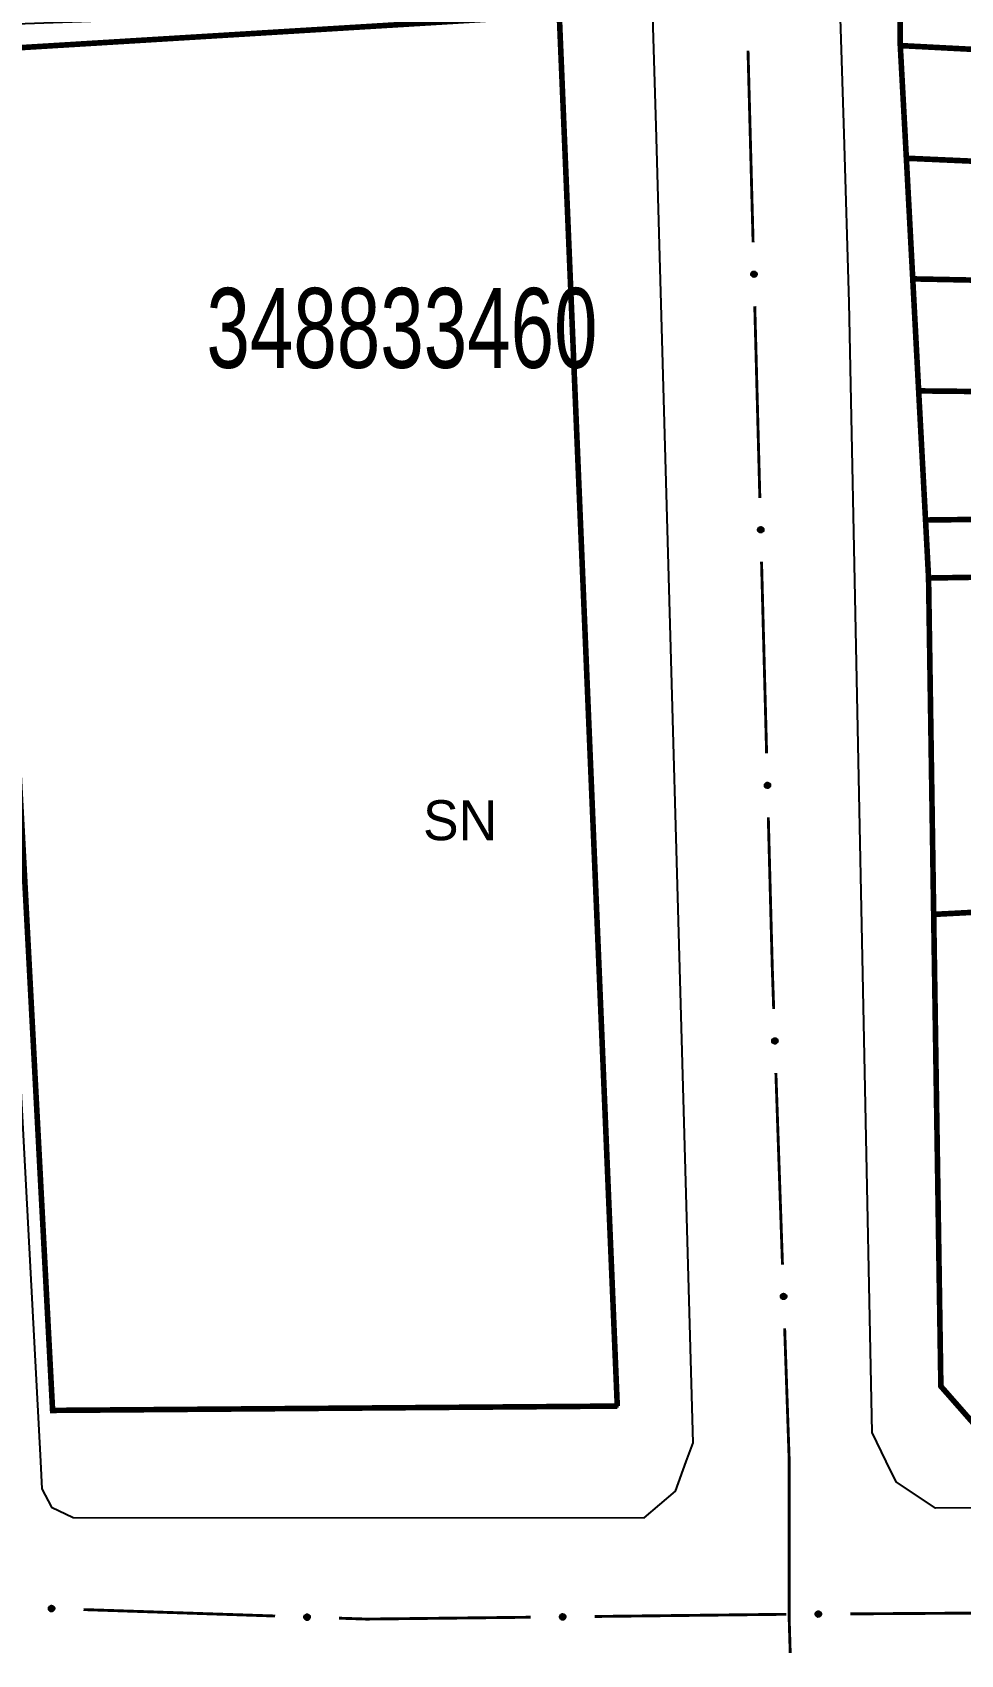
# Model space of a CAD drawing. Extents: x 202481 to 204056, y 4838981 to 4840330.
# Drawn here: x 203243.7 to 203301.8, y 4839885.5 to 4839987 of the extents above; entities that cross this region are included whole.
import ezdxf
from ezdxf.enums import TextEntityAlignment as Align

# ---------------------------------------------------------------- set-up
doc = ezdxf.new("R2010")
doc.units = 0
doc.header["$LTSCALE"] = 1.5
doc.header["$MEASUREMENT"] = 0
for name, color, linetype in [('CD_MALHA_LOTES', 7, 'CONTINUOUS'), ('CD_TXT_QUADRA', 7, 'CONTINUOUS'), ('RU-QUADRA', 210, 'CONTINUOUS'), ('SV-EIXO-RUA-PAV', 20, 'CONTINUOUS'), ('SV-RUA-PAVIM', 7, 'CONTINUOUS'), ('Th_NmrPort', 1, 'CONTINUOUS')]:
    doc.layers.add(name, color=color, linetype=linetype)
doc.styles.add('ARIAL', font='ARIAL.SHX')

msp = doc.modelspace()

# ---------------------------------------------------------------- linework, layer by layer
at = {"layer": 'CD_MALHA_LOTES', "linetype": 'Continuous', "const_width": 0.35, "flags": 128}
for points in [[(203298.04, 4839986.15), (203298.01, 4839990.33)], [(203240.52, 4839985.87), (203276.7, 4839988.07)], [(203276.7, 4839988.07), (203280.33, 4839901.01)], [(203298.04, 4839986.15), (203351.11, 4839983.38)], [(203298.42, 4839979.1), (203298.04, 4839986.15)], [(203280.33, 4839901.01), (203244.99, 4839900.74), (203240.52, 4839985.87)], [(203298.42, 4839979.1), (203351.21, 4839976.75)], [(203298.82, 4839971.55), (203298.42, 4839979.1)], [(203298.82, 4839971.55), (203351.32, 4839970.48)], [(203299.19, 4839964.54), (203298.82, 4839971.55)], [(203299.19, 4839964.54), (203358.26, 4839963.92)], [(203299.62, 4839956.46), (203299.19, 4839964.54)], [(203299.62, 4839956.46), (203343.03, 4839956.98)], [(203299.81, 4839952.83), (203299.62, 4839956.46)], [(203299.81, 4839952.83), (203343.03, 4839953.53)], [(203300.13, 4839931.78), (203299.81, 4839952.83)], [(203300.13, 4839931.78), (203310.66, 4839932.33)], [(203322.89, 4839898.92), (203303.39, 4839899.05), (203300.58, 4839902.25), (203300.13, 4839931.78)]]:
    msp.add_lwpolyline(points, dxfattribs=at)
at = {"layer": 'RU-QUADRA', "linetype": 'Continuous', "const_width": 0.18, "flags": 128}
msp.add_lwpolyline([(203303.39, 4839899.05), (203300.58, 4839902.25), (203300.13, 4839931.78), (203299.81, 4839952.83), (203299.62, 4839956.46), (203299.19, 4839964.54), (203298.82, 4839971.55), (203298.38, 4839979.88), (203298.04, 4839986.15), (203298.01, 4839990.33)], dxfattribs=at)
msp.add_lwpolyline([(203240.52, 4839985.87), (203276.7, 4839988.07), (203280.33, 4839901.01), (203244.99, 4839900.74), (203241.7, 4839963.23)], close=True, dxfattribs=at)
at = {"layer": 'SV-EIXO-RUA-PAV', "const_width": 0.18}
for points in [[(203288.510656, 4839985.835195), (203288.828094, 4839973.839395)], [(203288.933907, 4839969.840795), (203289.251344, 4839957.844994)], [(203289.357157, 4839953.846394), (203289.674594, 4839941.850593)], [(203289.780407, 4839937.851993), (203290.018485, 4839928.855142)], [(203290.018485, 4839928.855142), (203290.03, 4839928.42)], [(203290.03, 4839928.42), (203290.118014, 4839925.856805)], [(203290.255283, 4839921.859161), (203290.667091, 4839909.86623)], [(203290.80436, 4839905.868586), (203291.078899, 4839897.873298)], [(203291.078899, 4839897.873298), (203291.09, 4839897.55)], [(203291.09, 4839897.55), (203291.09, 4839888.55)], [(203246.925046, 4839888.275325), (203258.918276, 4839887.872281)], [(203262.916019, 4839887.737933), (203263.915455, 4839887.704346)], [(203263.915455, 4839887.704346), (203264.64, 4839887.68)], [(203264.64, 4839887.68), (203274.91437, 4839887.797874)], [(203278.914107, 4839887.843761), (203289.913383, 4839887.969952)], [(203289.913383, 4839887.969952), (203290.79, 4839887.98)], [(203290.79, 4839887.98), (203290.913323, 4839887.980795)], [(203291.09, 4839888.55), (203291.09, 4839887.59)], [(203294.913239, 4839888.00658), (203306.91299, 4839888.083934)], [(203291.09, 4839887.59), (203291.152079, 4839885.550945)]]:
    msp.add_lwpolyline(points, dxfattribs=at)
at = {"layer": 'SV-EIXO-RUA-PAV'}
for points in [[(203288.987241, 4839971.986637), (203289.023201, 4839971.953487), (203289.047328, 4839971.917642), (203289.058846, 4839971.881954), (203289.060801, 4839971.847764), (203289.058861, 4839971.812561), (203289.049075, 4839971.777499), (203289.029594, 4839971.740991), (203288.996593, 4839971.704686), (203288.95825, 4839971.682384), (203288.923866, 4839971.669219), (203288.888332, 4839971.665128), (203288.854165, 4839971.667585), (203288.818081, 4839971.678954), (203288.781277, 4839971.699058), (203288.745573, 4839971.733125), (203288.722161, 4839971.768428), (203288.711927, 4839971.80324), (203288.70804, 4839971.838989), (203288.71045, 4839971.874906), (203288.720255, 4839971.909267), (203288.740563, 4839971.946287), (203288.774654, 4839971.981081), (203288.809598, 4839972.004834), (203288.844256, 4839972.015555), (203288.879539, 4839972.018589), (203288.914871, 4839972.017073), (203288.950525, 4839972.008703), (203288.987241, 4839971.986637)], [(203289.410492, 4839955.992236), (203289.446451, 4839955.959086), (203289.470578, 4839955.923241), (203289.482096, 4839955.887554), (203289.484051, 4839955.853363), (203289.482112, 4839955.81816), (203289.472326, 4839955.783099), (203289.452845, 4839955.74659), (203289.419843, 4839955.710285), (203289.3815, 4839955.687983), (203289.347116, 4839955.674819), (203289.311582, 4839955.670727), (203289.277415, 4839955.673184), (203289.241332, 4839955.684554), (203289.204527, 4839955.704657), (203289.168823, 4839955.738724), (203289.145411, 4839955.774027), (203289.135177, 4839955.808839), (203289.13129, 4839955.844589), (203289.1337, 4839955.880505), (203289.143505, 4839955.914866), (203289.163813, 4839955.951887), (203289.197904, 4839955.986681), (203289.232848, 4839956.010433), (203289.267507, 4839956.021154), (203289.302789, 4839956.024188), (203289.338121, 4839956.022672), (203289.373775, 4839956.014303), (203289.410492, 4839955.992236)], [(203289.833742, 4839939.997835), (203289.869701, 4839939.964685), (203289.893828, 4839939.928841), (203289.905346, 4839939.893153), (203289.907301, 4839939.858962), (203289.905362, 4839939.823759), (203289.895576, 4839939.788698), (203289.876095, 4839939.75219), (203289.843094, 4839939.715884), (203289.80475, 4839939.693582), (203289.770366, 4839939.680418), (203289.734832, 4839939.676326), (203289.700665, 4839939.678783), (203289.664582, 4839939.690153), (203289.627777, 4839939.710256), (203289.592073, 4839939.744324), (203289.568661, 4839939.779627), (203289.558427, 4839939.814438), (203289.55454, 4839939.850188), (203289.556951, 4839939.886104), (203289.566755, 4839939.920465), (203289.587063, 4839939.957486), (203289.621154, 4839939.99228), (203289.656098, 4839940.016032), (203289.690757, 4839940.026753), (203289.726039, 4839940.029787), (203289.761371, 4839940.028271), (203289.797025, 4839940.019902), (203289.833742, 4839939.997835)], [(203290.291733, 4839924.005357), (203290.327953, 4839923.972491), (203290.352361, 4839923.936837), (203290.364159, 4839923.901241), (203290.366383, 4839923.867067), (203290.364721, 4839923.831849), (203290.355211, 4839923.796712), (203290.336018, 4839923.760052), (203290.303303, 4839923.723488), (203290.265136, 4839923.700885), (203290.230857, 4839923.687451), (203290.195356, 4839923.68308), (203290.161171, 4839923.685268), (203290.124999, 4839923.696353), (203290.088038, 4839923.716166), (203290.052067, 4839923.749952), (203290.028378, 4839923.78507), (203290.01787, 4839923.819799), (203290.013702, 4839923.855517), (203290.01583, 4839923.891452), (203290.025364, 4839923.925889), (203290.04538, 4839923.963068), (203290.079196, 4839923.998129), (203290.113952, 4839924.022156), (203290.148525, 4839924.033149), (203290.183782, 4839924.036461), (203290.219126, 4839924.035223), (203290.254844, 4839924.027134), (203290.291733, 4839924.005357)], [(203290.840811, 4839908.014781), (203290.87703, 4839907.981915), (203290.901438, 4839907.946261), (203290.913236, 4839907.910665), (203290.91546, 4839907.876491), (203290.913798, 4839907.841274), (203290.904288, 4839907.806137), (203290.885095, 4839907.769476), (203290.85238, 4839907.732912), (203290.814214, 4839907.710309), (203290.779934, 4839907.696875), (203290.744433, 4839907.692504), (203290.710248, 4839907.694692), (203290.674076, 4839907.705777), (203290.637115, 4839907.725591), (203290.601144, 4839907.759376), (203290.577455, 4839907.794494), (203290.566947, 4839907.829224), (203290.562779, 4839907.864942), (203290.564907, 4839907.900876), (203290.574441, 4839907.935313), (203290.594457, 4839907.972492), (203290.628273, 4839908.007553), (203290.663029, 4839908.03158), (203290.697602, 4839908.042573), (203290.73286, 4839908.045885), (203290.768203, 4839908.044647), (203290.803921, 4839908.036558), (203290.840811, 4839908.014781)], [(203244.786272, 4839888.457343), (203244.821521, 4839888.491248), (203244.858749, 4839888.51318), (203244.895063, 4839888.522536), (203244.929309, 4839888.522436), (203244.964333, 4839888.518387), (203244.998744, 4839888.506514), (203245.034017, 4839888.484878), (203245.068277, 4839888.449757), (203245.088238, 4839888.410144), (203245.099314, 4839888.375032), (203245.101266, 4839888.339317), (203245.096763, 4839888.305359), (203245.083248, 4839888.270023), (203245.060972, 4839888.234491), (203245.024824, 4839888.200896), (203244.988179, 4839888.179645), (203244.952816, 4839888.171518), (203244.916898, 4839888.169783), (203244.881191, 4839888.174345), (203244.84748, 4839888.186194), (203244.811745, 4839888.208687), (203244.77906, 4839888.244805), (203244.757447, 4839888.281112), (203244.748826, 4839888.316351), (203244.747914, 4839888.351752), (203244.751548, 4839888.38693), (203244.762042, 4839888.422017), (203244.786272, 4839888.457343)], [(203260.777245, 4839887.919951), (203260.812494, 4839887.953856), (203260.849722, 4839887.975788), (203260.886036, 4839887.985144), (203260.920282, 4839887.985044), (203260.955306, 4839887.980995), (203260.989717, 4839887.969123), (203261.02499, 4839887.947486), (203261.05925, 4839887.912365), (203261.07921, 4839887.872753), (203261.090287, 4839887.837641), (203261.092239, 4839887.801925), (203261.087736, 4839887.767967), (203261.074221, 4839887.732631), (203261.051945, 4839887.697099), (203261.015797, 4839887.663504), (203260.979152, 4839887.642253), (203260.943789, 4839887.634126), (203260.907871, 4839887.632392), (203260.872164, 4839887.636954), (203260.838453, 4839887.648802), (203260.802718, 4839887.671295), (203260.770033, 4839887.707414), (203260.74842, 4839887.74372), (203260.739799, 4839887.778959), (203260.738887, 4839887.81436), (203260.742521, 4839887.849538), (203260.753015, 4839887.884625), (203260.777245, 4839887.919951)], [(203276.769304, 4839887.929243), (203276.80299, 4839887.964701), (203276.839191, 4839887.988288), (203276.875048, 4839887.99927), (203276.909264, 4839888.000713), (203276.944434, 4839887.998246), (203276.979345, 4839887.987936), (203277.015557, 4839887.96791), (203277.051364, 4839887.934369), (203277.073089, 4839887.895695), (203277.085737, 4839887.861118), (203277.089295, 4839887.825527), (203277.086326, 4839887.7914), (203277.074418, 4839887.755491), (203277.053765, 4839887.718992), (203277.019166, 4839887.683803), (203276.983516, 4839887.660922), (203276.948556, 4839887.651211), (203276.912752, 4839887.64786), (203276.876875, 4839887.650808), (203276.842665, 4839887.661126), (203276.805953, 4839887.681987), (203276.771674, 4839887.716596), (203276.748447, 4839887.751892), (203276.738247, 4839887.786707), (203276.735742, 4839887.82203), (203276.737787, 4839887.857336), (203276.74669, 4839887.892861), (203276.769304, 4839887.929243)], [(203292.768894, 4839888.102839), (203292.802757, 4839888.138128), (203292.839077, 4839888.161533), (203292.874988, 4839888.172335), (203292.909211, 4839888.173605), (203292.944368, 4839888.170962), (203292.979227, 4839888.160476), (203293.015338, 4839888.140269), (203293.050976, 4839888.106548), (203293.072506, 4839888.067766), (203293.08498, 4839888.033126), (203293.088359, 4839887.997517), (203293.085219, 4839887.963406), (203293.07313, 4839887.927557), (203293.052294, 4839887.891162), (203293.017519, 4839887.856147), (203292.981755, 4839887.833446), (203292.946746, 4839887.82391), (203292.910925, 4839887.820739), (203292.875064, 4839887.823868), (203292.840906, 4839887.834358), (203292.8043, 4839887.855402), (203292.770195, 4839887.890183), (203292.747146, 4839887.925596), (203292.737121, 4839887.960462), (203292.734793, 4839887.995797), (203292.737016, 4839888.031092), (203292.746097, 4839888.066572), (203292.768894, 4839888.102839)]]:
    msp.add_lwpolyline(points, close=True, dxfattribs=at)
for points in [[(203288.71045, 4839971.874906), (203288.722161, 4839971.768428)], [(203288.716103, 4839971.887765), (203288.733208, 4839971.757178)], [(203288.720255, 4839971.909267), (203288.745573, 4839971.733125)], [(203288.732933, 4839971.922335), (203288.762756, 4839971.723834)], [(203288.740563, 4839971.946287), (203288.781277, 4839971.699058)], [(203288.759239, 4839971.959886), (203288.799087, 4839971.692036)], [(203288.774654, 4839971.981081), (203288.818081, 4839971.678954)], [(203288.791182, 4839971.990762), (203288.834949, 4839971.67797)], [(203288.809598, 4839972.004834), (203288.854165, 4839971.667585)], [(203288.82625, 4839972.006705), (203288.870667, 4839971.66936)], [(203288.844256, 4839972.015555), (203288.888332, 4839971.665128)], [(203288.861535, 4839972.014463), (203288.90344, 4839971.668862)], [(203288.879539, 4839972.018589), (203288.923866, 4839971.669219)], [(203288.8984, 4839972.014074), (203288.942709, 4839971.680821)], [(203288.914871, 4839972.017073), (203288.95825, 4839971.682384)], [(203288.932682, 4839972.008156), (203288.977741, 4839971.698128)], [(203288.950525, 4839972.008703), (203288.996593, 4839971.704686)], [(203288.967108, 4839971.996782), (203289.01112, 4839971.726312)], [(203288.987241, 4839971.986637), (203289.029594, 4839971.740991)], [(203289.006095, 4839971.967784), (203289.038718, 4839971.766627)], [(203289.023201, 4839971.953487), (203289.049075, 4839971.777499)], [(203289.037043, 4839971.933113), (203289.052748, 4839971.803853)], [(203289.047328, 4839971.917642), (203289.058861, 4839971.812561)], [(203289.1337, 4839955.880505), (203289.145411, 4839955.774027)], [(203289.139353, 4839955.893364), (203289.156458, 4839955.762777)], [(203289.143505, 4839955.914866), (203289.168823, 4839955.738724)], [(203289.156183, 4839955.927934), (203289.186006, 4839955.729434)], [(203289.163813, 4839955.951887), (203289.204527, 4839955.704657)], [(203289.182489, 4839955.965486), (203289.222337, 4839955.697635)], [(203289.197904, 4839955.986681), (203289.241332, 4839955.684554)], [(203289.214432, 4839955.996361), (203289.258199, 4839955.683569)], [(203289.232848, 4839956.010433), (203289.277415, 4839955.673184)], [(203289.2495, 4839956.012304), (203289.293917, 4839955.674959)], [(203289.267507, 4839956.021154), (203289.311582, 4839955.670727)], [(203289.284785, 4839956.020063), (203289.32669, 4839955.674461)], [(203289.302789, 4839956.024188), (203289.347116, 4839955.674819)], [(203289.32165, 4839956.019673), (203289.365959, 4839955.686421)], [(203289.338121, 4839956.022672), (203289.3815, 4839955.687983)], [(203289.355932, 4839956.013755), (203289.400991, 4839955.703728)], [(203289.373775, 4839956.014303), (203289.419843, 4839955.710285)], [(203289.390358, 4839956.002381), (203289.43437, 4839955.731911)], [(203289.410492, 4839955.992236), (203289.452845, 4839955.74659)], [(203289.429345, 4839955.973383), (203289.461968, 4839955.772226)], [(203289.446451, 4839955.959086), (203289.472326, 4839955.783099)], [(203289.460293, 4839955.938712), (203289.475998, 4839955.809452)], [(203289.470578, 4839955.923241), (203289.482112, 4839955.81816)], [(203289.556951, 4839939.886104), (203289.568661, 4839939.779627)], [(203289.562603, 4839939.898963), (203289.579709, 4839939.768376)], [(203289.566755, 4839939.920465), (203289.592073, 4839939.744324)], [(203289.579433, 4839939.933534), (203289.609256, 4839939.735033)], [(203289.587063, 4839939.957486), (203289.627777, 4839939.710256)], [(203289.605739, 4839939.971085), (203289.645587, 4839939.703234)], [(203289.621154, 4839939.99228), (203289.664582, 4839939.690153)], [(203289.637682, 4839940.00196), (203289.68145, 4839939.689168)], [(203289.656098, 4839940.016032), (203289.700665, 4839939.678783)], [(203289.67275, 4839940.017903), (203289.717167, 4839939.680558)], [(203289.690757, 4839940.026753), (203289.734832, 4839939.676326)], [(203289.708035, 4839940.025662), (203289.749941, 4839939.680061)], [(203289.726039, 4839940.029787), (203289.770366, 4839939.680418)], [(203289.7449, 4839940.025272), (203289.789209, 4839939.69202)], [(203289.761371, 4839940.028271), (203289.80475, 4839939.693582)], [(203289.779182, 4839940.019354), (203289.824241, 4839939.709327)], [(203289.797025, 4839940.019902), (203289.843094, 4839939.715884)], [(203289.813608, 4839940.00798), (203289.85762, 4839939.73751)], [(203289.833742, 4839939.997835), (203289.876095, 4839939.75219)], [(203289.852595, 4839939.978982), (203289.885219, 4839939.777825)], [(203289.869701, 4839939.964685), (203289.895576, 4839939.788698)], [(203289.883543, 4839939.944311), (203289.899248, 4839939.815052)], [(203289.893828, 4839939.928841), (203289.905362, 4839939.823759)], [(203290.01583, 4839923.891452), (203290.028378, 4839923.78507)], [(203290.021381, 4839923.904355), (203290.039513, 4839923.773906)], [(203290.025364, 4839923.925889), (203290.052067, 4839923.749952)], [(203290.037938, 4839923.939056), (203290.069322, 4839923.740796)], [(203290.04538, 4839923.963068), (203290.088038, 4839923.716166)], [(203290.063949, 4839923.976813), (203290.105903, 4839923.709285)], [(203290.079196, 4839923.998129), (203290.124999, 4839923.696353)], [(203290.095648, 4839924.007939), (203290.141874, 4839923.695501)], [(203290.113952, 4839924.022156), (203290.161171, 4839923.685268)], [(203290.130589, 4839924.024157), (203290.177659, 4839923.687173)], [(203290.148525, 4839924.033149), (203290.195356, 4839923.68308)], [(203290.165812, 4839924.032194), (203290.210435, 4839923.686933)], [(203290.183782, 4839924.036461), (203290.230857, 4839923.687451)], [(203290.202679, 4839924.032094), (203290.249608, 4839923.699201)], [(203290.219126, 4839924.035223), (203290.265136, 4839923.700885)], [(203290.237006, 4839924.026446), (203290.284503, 4839923.716783)], [(203290.254844, 4839924.027134), (203290.303303, 4839923.723488)], [(203290.27152, 4839924.015343), (203290.317659, 4839923.745228)], [(203290.291733, 4839924.005357), (203290.336018, 4839923.760052)], [(203290.310735, 4839923.986653), (203290.34494, 4839923.785759)], [(203290.327953, 4839923.972491), (203290.355211, 4839923.796712)], [(203290.341954, 4839923.952226), (203290.358676, 4839923.823094)], [(203290.352361, 4839923.936837), (203290.364721, 4839923.831849)], [(203290.564907, 4839907.900876), (203290.577455, 4839907.794494)], [(203290.570458, 4839907.913779), (203290.58859, 4839907.78333)], [(203290.574441, 4839907.935313), (203290.601144, 4839907.759376)], [(203290.587016, 4839907.948481), (203290.618399, 4839907.750221)], [(203290.594457, 4839907.972492), (203290.637115, 4839907.725591)], [(203290.613026, 4839907.986238), (203290.65498, 4839907.718709)], [(203290.628273, 4839908.007553), (203290.674076, 4839907.705777)], [(203290.644725, 4839908.017363), (203290.690952, 4839907.704925)], [(203290.663029, 4839908.03158), (203290.710248, 4839907.694692)], [(203290.679666, 4839908.033582), (203290.726736, 4839907.696597)], [(203290.697602, 4839908.042573), (203290.744433, 4839907.692504)], [(203290.714889, 4839908.041618), (203290.759512, 4839907.696357)], [(203290.73286, 4839908.045885), (203290.779934, 4839907.696875)], [(203290.751756, 4839908.041518), (203290.798685, 4839907.708625)], [(203290.768203, 4839908.044647), (203290.814214, 4839907.710309)], [(203290.786083, 4839908.03587), (203290.83358, 4839907.726207)], [(203290.803921, 4839908.036558), (203290.85238, 4839907.732912)], [(203290.820598, 4839908.024768), (203290.866737, 4839907.754652)], [(203290.840811, 4839908.014781), (203290.885095, 4839907.769476)], [(203290.859812, 4839907.996077), (203290.894017, 4839907.795183)], [(203290.87703, 4839907.981915), (203290.904288, 4839907.806137)], [(203290.891031, 4839907.96165), (203290.907753, 4839907.832519)], [(203290.901438, 4839907.946261), (203290.913798, 4839907.841274)], [(203244.747914, 4839888.351752), (203245.099314, 4839888.375032)], [(203244.748826, 4839888.316351), (203245.101266, 4839888.339317)], [(203244.750952, 4839888.333533), (203245.098445, 4839888.354622)], [(203244.751548, 4839888.38693), (203245.088238, 4839888.410144)], [(203244.753553, 4839888.370308), (203245.088864, 4839888.394538)], [(203244.756579, 4839888.297846), (203245.095981, 4839888.321938)], [(203244.757447, 4839888.281112), (203245.096763, 4839888.305359)], [(203244.761518, 4839888.404173), (203245.073691, 4839888.430545)], [(203244.762042, 4839888.422017), (203245.068277, 4839888.449757)], [(203244.770389, 4839888.261885), (203245.085244, 4839888.286801)], [(203244.774937, 4839888.437854), (203245.047561, 4839888.465556)], [(203244.77906, 4839888.244805), (203245.083248, 4839888.270023)], [(203244.786272, 4839888.457343), (203245.034017, 4839888.484878)], [(203244.799292, 4839888.228146), (203245.069051, 4839888.251848)], [(203244.806223, 4839888.475031), (203245.008975, 4839888.495523)], [(203244.811745, 4839888.208687), (203245.060972, 4839888.234491)], [(203244.821521, 4839888.491248), (203244.998744, 4839888.506514)], [(203244.835196, 4839888.199634), (203245.035129, 4839888.21749)], [(203244.842689, 4839888.503842), (203244.972658, 4839888.511762)], [(203244.84748, 4839888.186194), (203245.024824, 4839888.200896)], [(203244.858749, 4839888.51318), (203244.964333, 4839888.518387)], [(203244.868694, 4839888.180759), (203245.000073, 4839888.189997)], [(203244.881191, 4839888.174345), (203244.988179, 4839888.179645)], [(203260.738887, 4839887.81436), (203261.090287, 4839887.837641)], [(203260.739799, 4839887.778959), (203261.092239, 4839887.801925)], [(203260.741925, 4839887.796141), (203261.089418, 4839887.81723)], [(203260.742521, 4839887.849538), (203261.07921, 4839887.872753)], [(203260.744526, 4839887.832917), (203261.079837, 4839887.857146)], [(203260.747552, 4839887.760454), (203261.086954, 4839887.784546)], [(203260.75249, 4839887.866781), (203261.064663, 4839887.893153)], [(203260.753015, 4839887.884625), (203261.05925, 4839887.912365)], [(203260.76591, 4839887.900463), (203261.038534, 4839887.928164)], [(203260.777245, 4839887.919951), (203261.02499, 4839887.947486)], [(203260.797196, 4839887.937639), (203260.999948, 4839887.958132)], [(203260.812494, 4839887.953856), (203260.989717, 4839887.969123)], [(203260.833662, 4839887.96645), (203260.963631, 4839887.97437)], [(203260.849722, 4839887.975788), (203260.955306, 4839887.980995)], [(203276.735742, 4839887.82203), (203277.085737, 4839887.861118)], [(203276.737787, 4839887.857336), (203277.073089, 4839887.895695)], [(203276.738247, 4839887.786707), (203277.089295, 4839887.825527)], [(203276.739597, 4839887.803967), (203277.085788, 4839887.840689)], [(203276.740539, 4839887.840822), (203277.074418, 4839887.880133)], [(203276.74669, 4839887.892861), (203277.051364, 4839887.934369)], [(203276.746826, 4839887.76857), (203277.084799, 4839887.807927)], [(203276.74697, 4839887.875011), (203277.057638, 4839887.91542)], [(203276.748447, 4839887.751892), (203277.086326, 4839887.7914)], [(203276.758858, 4839887.909263), (203277.029958, 4839887.949218)], [(203276.762242, 4839887.733267), (203277.075655, 4839887.772343)], [(203276.769304, 4839887.929243), (203277.015557, 4839887.96791)], [(203276.788438, 4839887.947812), (203276.990061, 4839887.977417)], [(203276.80299, 4839887.964701), (203276.979345, 4839887.987936)], [(203276.823569, 4839887.978236), (203276.953049, 4839887.992003)], [(203276.839191, 4839887.988288), (203276.944434, 4839887.998246)], [(203292.734793, 4839887.995797), (203293.08498, 4839888.033126)], [(203292.737016, 4839888.031092), (203293.072506, 4839888.067766)], [(203292.737121, 4839887.960462), (203293.088359, 4839887.997517)], [(203292.738558, 4839887.977715), (203293.084928, 4839888.012697)], [(203292.739685, 4839888.014565), (203293.073757, 4839888.052197)], [(203292.745609, 4839887.942282), (203293.083775, 4839887.97994)], [(203292.746097, 4839888.066572), (203293.050976, 4839888.106548)], [(203292.746287, 4839888.048721), (203293.057154, 4839888.087568)], [(203292.747146, 4839887.925596), (203293.085219, 4839887.963406)], [(203292.758348, 4839888.082913), (203293.029645, 4839888.121504)], [(203292.760847, 4839887.906902), (203293.074452, 4839887.944402)], [(203292.768894, 4839888.102839), (203293.015338, 4839888.140269)], [(203292.770195, 4839887.890183), (203293.07313, 4839887.927557)], [(203292.78812, 4839888.121312), (203292.98989, 4839888.149904)], [(203292.791077, 4839887.874347), (203293.059671, 4839887.908828)], [(203292.802757, 4839888.138128), (203292.979227, 4839888.160476)], [(203292.8043, 4839887.855402), (203293.052294, 4839887.891162)], [(203292.823404, 4839888.15156), (203292.952952, 4839888.164676)], [(203292.828094, 4839887.847295), (203293.027152, 4839887.87314)], [(203292.839077, 4839888.161533), (203292.944368, 4839888.170962)], [(203292.840906, 4839887.834358), (203293.017519, 4839887.856147)], [(203292.862321, 4839887.829777), (203292.993224, 4839887.844266)], [(203292.875064, 4839887.823868), (203292.981755, 4839887.833446)], [(203260.74842, 4839887.74372), (203261.087736, 4839887.767967)], [(203260.761362, 4839887.724493), (203261.076216, 4839887.749409)], [(203260.770033, 4839887.707414), (203261.074221, 4839887.732631)], [(203260.790264, 4839887.690754), (203261.060023, 4839887.714456)], [(203260.802718, 4839887.671295), (203261.051945, 4839887.697099)], [(203260.826169, 4839887.662242), (203261.026102, 4839887.680098)], [(203260.838453, 4839887.648802), (203261.015797, 4839887.663504)], [(203260.859667, 4839887.643367), (203260.991046, 4839887.652605)], [(203260.872164, 4839887.636954), (203260.979152, 4839887.642253)], [(203276.771674, 4839887.716596), (203277.074418, 4839887.755491)], [(203276.792635, 4839887.700865), (203277.061053, 4839887.736695)], [(203276.805953, 4839887.681987), (203277.053765, 4839887.718992)], [(203276.829788, 4839887.673999), (203277.028714, 4839887.700844)], [(203276.842665, 4839887.661126), (203277.019166, 4839887.683803)], [(203276.864103, 4839887.656653), (203276.994932, 4839887.6718)], [(203276.876875, 4839887.650808), (203276.983516, 4839887.660922)]]:
    msp.add_lwpolyline(points, dxfattribs=at)
at = {"layer": 'SV-RUA-PAVIM', "linetype": 'Continuous'}
for points in [[(203297.16, 4839897.55, 6.51), (203296.27, 4839899.35, 6.51), (203294.85, 4839970.07, 6.51), (203294.52, 4839980.62, 6.51), (203292.41, 4840047.72, 5.55), (203291.33, 4840089.05, 5.36)], [(203284.65, 4839897.55, 6.32), (203285.08, 4839898.71, 6.32), (203282.76, 4839981.11, 6.32), (203282.56, 4839987.98, 5.77), (203281.88, 4839988.78, 5.77), (203280.74, 4839989.07, 5.78), (203247.39, 4839987.65, 5.89), (203240.32, 4839987.41, 5.91), (203239.74, 4839986.94, 5.91), (203239.52, 4839985.97, 6.07), (203244.23, 4839897.55, 6.06)], [(203244.23, 4839897.55, 6.06), (203244.32, 4839895.84, 6.06), (203244.93, 4839894.68, 6.06), (203246.28, 4839894.03, 6.24), (203282.01, 4839894.01, 6.38), (203283.97, 4839895.68, 6.33), (203284.65, 4839897.55, 6.32)], [(203477.63, 4839895.27, 8.99), (203407.19, 4839894.9, 8.99), (203300.24, 4839894.62, 6.65), (203297.78, 4839896.28, 6.51), (203297.16, 4839897.55, 6.51)]]:
    msp.add_polyline3d(points, dxfattribs=at)

# ---------------------------------------------------------------- texts
at = {"layer": 'CD_TXT_QUADRA', "style": 'ARIAL', "width": 0.7}
msp.add_text('348833460', height=5, dxfattribs=at).set_placement((203254.62, 4839965.98))
at = {"layer": 'Th_NmrPort', "color": 1}
msp.add_text('SN', height=2.5, dxfattribs=at).set_placement((203268.170485, 4839937.673478), align=Align.MIDDLE_LEFT)

doc.saveas('drawing.dxf')
